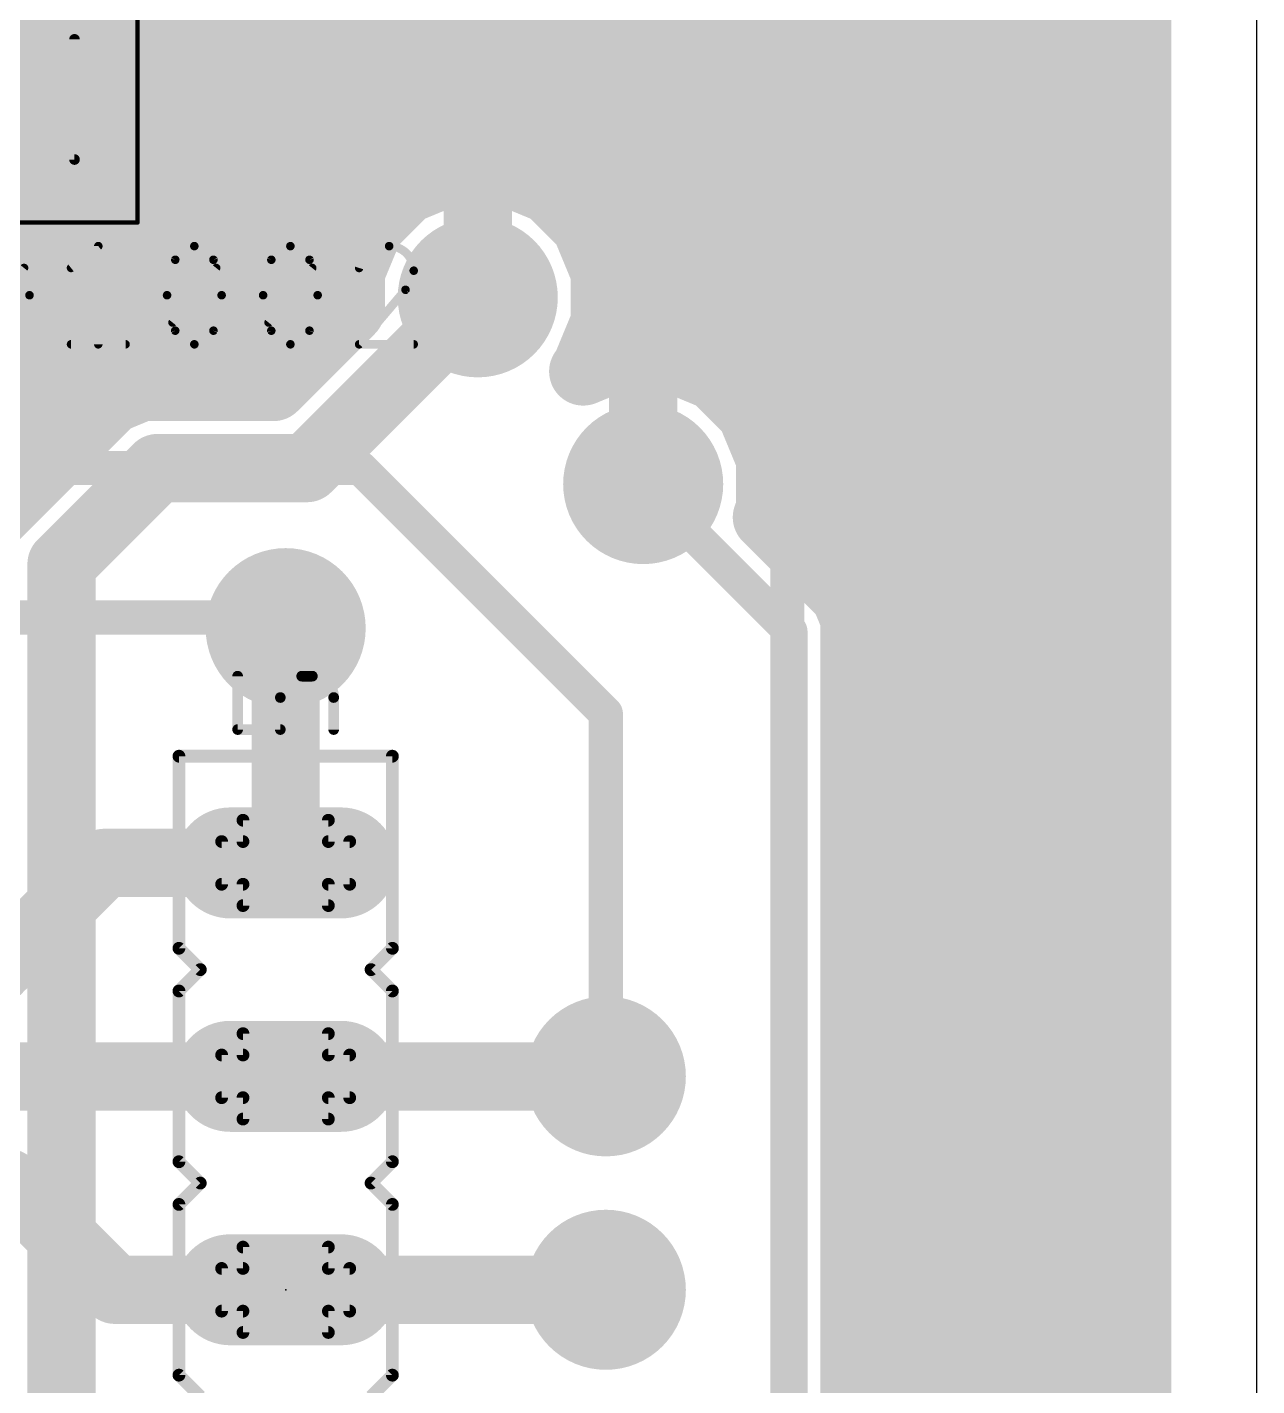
# Model space of a CAD drawing. Extents: x -0.1 to 1.18, y 0 to 3.76.
# Drawn here: x 0.574 to 1.15, y 2.54 to 3.177 of the extents above; entities that cross this region are included whole.
import ezdxf

# ---------------------------------------------------------------- set-up
doc = ezdxf.new("R2010")
doc.units = 0
for name, color, linetype in [('1', 12, 'CONTINUOUS'), ('16', 132, 'CONTINUOUS'), ('17', 110, 'CONTINUOUS'), ('18', 110, 'CONTINUOUS'), ('20', 31, 'CONTINUOUS'), ('21', 253, 'CONTINUOUS'), ('23', 53, 'CONTINUOUS'), ('27', 253, 'CONTINUOUS'), ('39', 12, 'CONTINUOUS'), ('51', 253, 'CONTINUOUS')]:
    doc.layers.add(name, color=color, linetype=linetype)

# ---------------------------------------------------------------- blocks, each defined once
blk = doc.blocks.new('RECT')
blk.add_solid([(-0.5, -0.5), (0.5, -0.5), (-0.5, 0.5), (0.5, 0.5)])
blk = doc.blocks.new('LONGP100')
at = {"const_width": 1}
blk.add_lwpolyline([(-0.5, 0), (0.5, 0)], dxfattribs=at)
at = {"const_width": 0.5}
for points in [[(-0.5, 0.25, 1), (-0.5, -0.25)], [(0.5, -0.25, 1), (0.5, 0.25)]]:
    blk.add_lwpolyline(points, format="xyb", dxfattribs=at)
blk = doc.blocks.new('ROUNDV')
at = {"const_width": 0.5}
blk.add_lwpolyline([(0, -0.25, 1), (0, 0.25, 1), (0, -0.25)], format="xyb", dxfattribs=at)

msp = doc.modelspace()

# ---------------------------------------------------------------- linework, layer by layer
at = {"layer": '1'}
for points, const_width in [([(1.06, 3.3925), (1.06, 1.8)], 0.016), ([(0.995, 1.84), (0.995, 3.31)], 0.016), ([(0.8625, 3.1625), (0.762795, 3.262205)], 0.032), ([(0.93, 3.235), (0.93, 1.885)], 0.016), ([(0.785, 3.125), (0.70685, 3.20315)], 0.032), ([(0.8625, 2.9625), (0.8625, 3.1625)], 0.032), ([(0.625, 3.095), (0.625, 3.13915)], 0.032), ([(0.625, 3.13915), (0.680341, 3.13915)], 0.032), ([(0.625, 3.136), (0.68349, 3.136)], 0.032), ([(0.680341, 3.13915), (0.716788, 3.102703)], 0.032), ([(0.58, 3.05), (0.497638, 3.132362)], 0.032), ([(0.785, 3.125), (0.785, 3.05)], 0.032), ([(0.625, 3.104), (0.71549, 3.104)], 0.032), ([(0.712517, 3.098432), (0.6995, 3.067007)], 0.032), ([(0.716788, 3.102703), (0.712517, 3.098432)], 0.032), ([(0.539321, 3.095), (0.625, 3.095)], 0.032), ([(0.573196, 3.026), (0.522978, 3.076217)], 0.032), ([(0.527196, 3.072), (0.701568, 3.072)], 0.032), ([(0.6995, 3.067007), (0.6995, 3.032993)], 0.032), ([(0.67, 3.05), (0.58, 3.05)], 0.032), ([(0.559196, 3.04), (0.6995, 3.04)], 0.032), ([(0.6995, 3.032993), (0.702397, 3.026)], 0.032), ([(0.702397, 3.026), (0.573196, 3.026)], 0.032), ([(0.55, 2.97), (0.73, 2.97)], 0.016), ([(0.73, 2.97), (0.845, 2.855)], 0.016), ([(0.695, 2.785), (0.695, 2.895)], 0.032), ([(0.54, 2.9), (0.69, 2.9)], 0.016), ([(0.69, 2.9), (0.695, 2.895)], 0.016), ([(0.845, 2.855), (0.845, 2.685)], 0.016), ([(0.5625, 2.7375), (0.61, 2.785)], 0.032), ([(0.61, 2.785), (0.695, 2.785)], 0.032), ([(0.485, 2.735), (0.56, 2.735)], 0.032), ([(0.695, 2.685), (0.485, 2.685)], 0.032), ([(0.845, 2.685), (0.695, 2.685)], 0.032), ([(0.485, 2.635), (0.565, 2.635)], 0.032), ([(0.565, 2.635), (0.615, 2.585)], 0.032), ([(0.695, 2.585), (0.615, 2.585)], 0.032), ([(0.695, 2.585), (0.845, 2.585)], 0.032)]:
    msp.add_lwpolyline(points, dxfattribs=dict(at, const_width=const_width))
for points, const_width in [([(0.8705, 3.1625, 1), (0.8545, 3.1625)], 0.016), ([(0.856843, 3.156843, 1), (0.868157, 3.168157)], 0.016), ([(0.633, 3.13915, 1), (0.617, 3.13915)], 0.016), ([(0.625, 3.14715, 1), (0.625, 3.13115)], 0.016), ([(0.625, 3.144, 1), (0.625, 3.128)], 0.016), ([(0.685997, 3.144806, 1), (0.674684, 3.133493)], 0.016), ([(0.680341, 3.13115, 1), (0.680341, 3.14715)], 0.016), ([(0.68349, 3.128, 1), (0.68349, 3.144)], 0.016), ([(0.793, 3.125, 1), (0.777, 3.125)], 0.016), ([(0.779343, 3.119343, 1), (0.790657, 3.130657)], 0.016), ([(0.625, 3.112, 1), (0.625, 3.096)], 0.016), ([(0.71549, 3.096, 1), (0.71549, 3.112)], 0.016), ([(0.719908, 3.09537, 1), (0.705126, 3.101493)], 0.016), ([(0.722444, 3.097046, 1), (0.711131, 3.10836)], 0.016), ([(0.711131, 3.097046, 1), (0.722444, 3.10836)], 0.016), ([(0.625, 3.087, 1), (0.625, 3.103)], 0.016), ([(0.70686, 3.104089, 1), (0.718173, 3.092775)], 0.016), ([(0.617, 3.095, 1), (0.633, 3.095)], 0.016), ([(0.701568, 3.064, 1), (0.701568, 3.08)], 0.016), ([(0.7075, 3.067007, 1), (0.6915, 3.067007)], 0.016), ([(0.692109, 3.070068, 1), (0.706891, 3.063946)], 0.016), ([(0.58, 3.058, 1), (0.58, 3.042)], 0.016), ([(0.574343, 3.044343, 1), (0.585657, 3.055657)], 0.016), ([(0.67, 3.042, 1), (0.67, 3.058)], 0.016), ([(0.6995, 3.032, 1), (0.6995, 3.048)], 0.016), ([(0.777, 3.05, 1), (0.793, 3.05)], 0.016), ([(0.706891, 3.036054, 1), (0.692109, 3.029931)], 0.016), ([(0.573196, 3.034, 1), (0.573196, 3.018)], 0.016), ([(0.567539, 3.020343, 1), (0.578853, 3.031657)], 0.016), ([(0.6915, 3.032993, 1), (0.7075, 3.032993)], 0.016), ([(0.695006, 3.022938, 1), (0.709788, 3.029061)], 0.016), ([(0.702397, 3.018, 1), (0.702397, 3.034)], 0.016), ([(0.732828, 2.972828, 1), (0.727172, 2.967172)], 0.008), ([(0.73, 2.966, 1), (0.73, 2.974)], 0.008), ([(0.8545, 2.9625, 1), (0.8705, 2.9625)], 0.016), ([(0.703, 2.895, 1), (0.687, 2.895)], 0.016), ([(0.692828, 2.902828, 1), (0.687172, 2.897172)], 0.008), ([(0.69, 2.896, 1), (0.69, 2.904)], 0.008), ([(0.692172, 2.892172, 1), (0.697828, 2.897828)], 0.008), ([(0.849, 2.855, 1), (0.841, 2.855)], 0.008), ([(0.842172, 2.852172, 1), (0.847828, 2.857828)], 0.008), ([(0.61, 2.793, 1), (0.61, 2.777)], 0.016), ([(0.615657, 2.779343, 1), (0.604343, 2.790657)], 0.016), ([(0.695, 2.777, 1), (0.695, 2.793)], 0.016), ([(0.687, 2.785, 1), (0.703, 2.785)], 0.016), ([(0.556843, 2.743157, 1), (0.568157, 2.731843)], 0.016), ([(0.56, 2.727, 1), (0.56, 2.743)], 0.016), ([(0.695, 2.693, 1), (0.695, 2.677)], 0.016), ([(0.695, 2.677, 1), (0.695, 2.693)], 0.016), ([(0.845, 2.677, 1), (0.845, 2.693)], 0.016), ([(0.841, 2.685, 1), (0.849, 2.685)], 0.008), ([(0.570657, 2.640657, 1), (0.559343, 2.629343)], 0.016), ([(0.565, 2.627, 1), (0.565, 2.643)], 0.016), ([(0.615, 2.593, 1), (0.615, 2.577)], 0.016), ([(0.609343, 2.579343, 1), (0.620657, 2.590657)], 0.016), ([(0.695, 2.593, 1), (0.695, 2.577)], 0.016), ([(0.695, 2.577, 1), (0.695, 2.593)], 0.016), ([(0.845, 2.577, 1), (0.845, 2.593)], 0.016)]:
    msp.add_lwpolyline(points, format="xyb", dxfattribs=dict(at, const_width=const_width))
at = {"layer": '16'}
for points, const_width in [([(1.094, 3.444), (1.094, 0.227064)], 0.032), ([(0.056, 3.168), (1.094, 3.168)], 0.032), ([(0.056, 3.136), (1.094, 3.136)], 0.032), ([(0.056, 3.104), (0.759887, 3.104)], 0.032), ([(0.773165, 3.1095), (0.751296, 3.100442)], 0.032), ([(0.796835, 3.1095), (0.773165, 3.1095)], 0.032), ([(0.818704, 3.100442), (0.796835, 3.1095)], 0.032), ([(0.810113, 3.104), (1.094, 3.104)], 0.032), ([(0.751296, 3.100442), (0.734558, 3.083704)], 0.032), ([(0.835442, 3.083704), (0.818704, 3.100442)], 0.032), ([(0.734558, 3.083704), (0.7255, 3.061835)], 0.032), ([(0.8445, 3.061835), (0.835442, 3.083704)], 0.032), ([(0.056, 3.072), (0.72971, 3.072)], 0.032), ([(0.84029, 3.072), (1.094, 3.072)], 0.032), ([(0.7255, 3.061835), (0.7255, 3.04424)], 0.032), ([(0.8445, 3.038165), (0.8445, 3.061835)], 0.032), ([(0.785, 3.05), (0.705, 2.97)], 0.032), ([(0.056, 3.04), (0.72126, 3.04)], 0.032), ([(0.7255, 3.04424), (0.68926, 3.008)], 0.032), ([(0.8445, 3.04), (1.094, 3.04)], 0.032), ([(0.835442, 3.016296), (0.8445, 3.038165)], 0.032), ([(0.850665, 3.022), (0.834414, 3.015269)], 0.032), ([(0.874335, 3.022), (0.850665, 3.022)], 0.032), ([(0.896204, 3.012942), (0.874335, 3.022)], 0.032), ([(0.834414, 3.015269), (0.835442, 3.016296)], 0.032), ([(0.287527, 3.008), (0.68926, 3.008)], 0.032), ([(0.627441, 3.008), (0.613475, 3.002215)], 0.032), ([(0.68926, 3.008), (0.627441, 3.008)], 0.032), ([(0.912942, 2.996204), (0.896204, 3.012942)], 0.032), ([(0.901146, 3.008), (1.094, 3.008)], 0.032), ([(0.613475, 3.002215), (0.568475, 2.957215)], 0.032), ([(0.922, 2.974335), (0.912942, 2.996204)], 0.032), ([(0.400285, 2.976), (0.58726, 2.976)], 0.032), ([(0.92131, 2.976), (1.094, 2.976)], 0.032), ([(0.635, 2.97), (0.59, 2.925)], 0.032), ([(0.705, 2.97), (0.635, 2.97)], 0.032), ([(0.922, 2.950665), (0.922, 2.974335)], 0.032), ([(0.568475, 2.957215), (0.557785, 2.946525)], 0.032), ([(0.8625, 2.9625), (0.9315, 2.8935)], 0.016), ([(0.920466, 2.946961), (0.922, 2.950665)], 0.032), ([(0.948494, 2.918933), (0.920466, 2.946961)], 0.032), ([(0.923426, 2.944), (1.094, 2.944)], 0.032), ([(0.59, 2.925), (0.59, 2.29)], 0.032), ([(0.956933, 2.910494), (0.948494, 2.918933)], 0.032), ([(0.955426, 2.912), (1.094, 2.912)], 0.032), ([(0.9615, 2.899467), (0.956933, 2.910494)], 0.032), ([(0.695, 2.895), (0.695, 2.785)], 0.032), ([(0.9615, 2.315532), (0.9615, 2.899467)], 0.032), ([(0.9315, 2.8935), (0.9315, 2.3215)], 0.016), ([(0.9615, 2.88), (1.094, 2.88)], 0.032), ([(0.9615, 2.848), (1.094, 2.848)], 0.032), ([(0.9615, 2.816), (1.094, 2.816)], 0.032), ([(0.9615, 2.784), (1.094, 2.784)], 0.032), ([(0.9615, 2.752), (1.094, 2.752)], 0.032), ([(0.9615, 2.72), (1.094, 2.72)], 0.032), ([(0.695, 2.685), (0.845, 2.685)], 0.032), ([(0.9615, 2.688), (1.094, 2.688)], 0.032), ([(0.9615, 2.656), (1.094, 2.656)], 0.032), ([(0.9615, 2.624), (1.094, 2.624)], 0.032), ([(0.9615, 2.592), (1.094, 2.592)], 0.032), ([(0.845, 2.585), (0.695, 2.585)], 0.032), ([(0.9615, 2.56), (1.094, 2.56)], 0.032), ([(0.9615, 2.528), (1.094, 2.528)], 0.032)]:
    msp.add_lwpolyline(points, dxfattribs=dict(at, const_width=const_width))
for points, const_width in [([(1.094, 3.16, 1), (1.094, 3.176)], 0.016), ([(1.094, 3.128, 1), (1.094, 3.144)], 0.016), ([(0.759887, 3.096, 1), (0.759887, 3.112)], 0.016), ([(0.773165, 3.1175, 1), (0.773165, 3.1015)], 0.016), ([(0.776226, 3.102109, 1), (0.770103, 3.116891)], 0.016), ([(0.799897, 3.116891, 1), (0.793774, 3.102109)], 0.016), ([(0.796835, 3.1015, 1), (0.796835, 3.1175)], 0.016), ([(0.810113, 3.112, 1), (0.810113, 3.096)], 0.016), ([(1.094, 3.096, 1), (1.094, 3.112)], 0.016), ([(0.748234, 3.107833, 1), (0.754357, 3.093051)], 0.016), ([(0.756953, 3.094785, 1), (0.745639, 3.106098)], 0.016), ([(0.824361, 3.106098, 1), (0.813047, 3.094785)], 0.016), ([(0.815643, 3.093051, 1), (0.821765, 3.107833)], 0.016), ([(0.728901, 3.089361, 1), (0.740215, 3.078047)], 0.016), ([(0.741949, 3.080643, 1), (0.727167, 3.086765)], 0.016), ([(0.842833, 3.086765, 1), (0.828051, 3.080643)], 0.016), ([(0.829785, 3.078047, 1), (0.841098, 3.089361)], 0.016), ([(0.72971, 3.064, 1), (0.72971, 3.08)], 0.016), ([(0.84029, 3.08, 1), (0.84029, 3.064)], 0.016), ([(1.094, 3.064, 1), (1.094, 3.08)], 0.016), ([(0.7335, 3.061835, 1), (0.7175, 3.061835)], 0.016), ([(0.8525, 3.061835, 1), (0.8365, 3.061835)], 0.016), ([(0.718109, 3.064897, 1), (0.732891, 3.058774)], 0.016), ([(0.837109, 3.058774, 1), (0.851891, 3.064897)], 0.016), ([(0.790657, 3.044343, 1), (0.779343, 3.055657)], 0.016), ([(0.731157, 3.038583, 1), (0.719843, 3.049897)], 0.016), ([(0.72126, 3.032, 1), (0.72126, 3.048)], 0.016), ([(0.8445, 3.048, 1), (0.8445, 3.032)], 0.016), ([(1.094, 3.032, 1), (1.094, 3.048)], 0.016), ([(0.7175, 3.04424, 1), (0.7335, 3.04424)], 0.016), ([(0.851891, 3.035103, 1), (0.837109, 3.041226)], 0.016), ([(0.8365, 3.038165, 1), (0.8525, 3.038165)], 0.016), ([(0.850665, 3.03, 1), (0.850665, 3.014)], 0.016), ([(0.853726, 3.014609, 1), (0.847603, 3.029391)], 0.016), ([(0.877397, 3.029391, 1), (0.871274, 3.014609)], 0.016), ([(0.874335, 3.014, 1), (0.874335, 3.03)], 0.016), ([(0.831353, 3.02266, 1), (0.837476, 3.007878)], 0.016), ([(0.841098, 3.010639, 1), (0.829785, 3.021953)], 0.016), ([(0.627441, 3.016, 1), (0.627441, 3)], 0.016), ([(0.630503, 3.000609, 1), (0.62438, 3.015391)], 0.016), ([(0.68926, 3, 1), (0.68926, 3.016)], 0.016), ([(0.68926, 3, 1), (0.68926, 3.016)], 0.016), ([(0.828758, 3.020926, 1), (0.840071, 3.009612)], 0.016), ([(0.828051, 3.019357, 1), (0.842833, 3.013234)], 0.016), ([(0.901861, 3.018598, 1), (0.890547, 3.007285)], 0.016), ([(0.893143, 3.005551, 1), (0.899265, 3.020333)], 0.016), ([(0.901146, 3.016, 1), (0.901146, 3)], 0.016), ([(1.094, 3, 1), (1.094, 3.016)], 0.016), ([(0.610413, 3.009606, 1), (0.616536, 2.994824)], 0.016), ([(0.619132, 2.996558, 1), (0.607818, 3.007872)], 0.016), ([(0.683603, 3.013657, 1), (0.694917, 3.002343)], 0.016), ([(0.920333, 2.999265, 1), (0.905551, 2.993143)], 0.016), ([(0.907285, 2.990547, 1), (0.918598, 3.001861)], 0.016), ([(0.58726, 2.968, 1), (0.58726, 2.984)], 0.016), ([(0.92131, 2.984, 1), (0.92131, 2.968)], 0.016), ([(1.094, 2.968, 1), (1.094, 2.984)], 0.016), ([(0.635, 2.978, 1), (0.635, 2.962)], 0.016), ([(0.640657, 2.964343, 1), (0.629343, 2.975657)], 0.016), ([(0.705, 2.962, 1), (0.705, 2.978)], 0.016), ([(0.93, 2.974335, 1), (0.914, 2.974335)], 0.016), ([(0.699343, 2.975657, 1), (0.710657, 2.964343)], 0.016), ([(0.914609, 2.971274, 1), (0.929391, 2.977397)], 0.016), ([(0.574132, 2.951558, 1), (0.562818, 2.962872)], 0.016), ([(0.562818, 2.962872, 1), (0.574132, 2.951558)], 0.016), ([(0.865328, 2.965328, 1), (0.859672, 2.959672)], 0.008), ([(0.929391, 2.947603, 1), (0.914609, 2.953726)], 0.016), ([(0.926122, 2.952617, 1), (0.914809, 2.941304)], 0.016), ([(0.913075, 2.950022, 1), (0.927857, 2.943899)], 0.016), ([(0.914, 2.950665, 1), (0.93, 2.950665)], 0.016), ([(0.923426, 2.952, 1), (0.923426, 2.936)], 0.016), ([(1.094, 2.936, 1), (1.094, 2.952)], 0.016), ([(0.598, 2.925, 1), (0.582, 2.925)], 0.016), ([(0.584343, 2.930657, 1), (0.595657, 2.919343)], 0.016), ([(0.95415, 2.92459, 1), (0.942837, 2.913276)], 0.016), ([(0.942837, 2.913276, 1), (0.95415, 2.92459)], 0.016), ([(0.955426, 2.92, 1), (0.955426, 2.904)], 0.016), ([(0.964324, 2.913555, 1), (0.949542, 2.907432)], 0.016), ([(0.951276, 2.904837, 1), (0.96259, 2.91615)], 0.016), ([(1.094, 2.904, 1), (1.094, 2.92)], 0.016), ([(0.703, 2.895, 1), (0.687, 2.895)], 0.016), ([(0.9695, 2.899467, 1), (0.9535, 2.899467)], 0.016), ([(0.954109, 2.896406, 1), (0.968891, 2.902529)], 0.016), ([(0.9355, 2.8935, 1), (0.9275, 2.8935)], 0.008), ([(0.928672, 2.890672, 1), (0.934328, 2.896328)], 0.008), ([(0.9615, 2.888, 1), (0.9615, 2.872)], 0.016), ([(1.094, 2.872, 1), (1.094, 2.888)], 0.016), ([(0.9615, 2.856, 1), (0.9615, 2.84)], 0.016), ([(1.094, 2.84, 1), (1.094, 2.856)], 0.016), ([(0.9615, 2.824, 1), (0.9615, 2.808)], 0.016), ([(1.094, 2.808, 1), (1.094, 2.824)], 0.016), ([(0.9615, 2.792, 1), (0.9615, 2.776)], 0.016), ([(1.094, 2.776, 1), (1.094, 2.792)], 0.016), ([(0.687, 2.785, 1), (0.703, 2.785)], 0.016), ([(0.9615, 2.76, 1), (0.9615, 2.744)], 0.016), ([(1.094, 2.744, 1), (1.094, 2.76)], 0.016), ([(0.9615, 2.728, 1), (0.9615, 2.712)], 0.016), ([(1.094, 2.712, 1), (1.094, 2.728)], 0.016), ([(0.695, 2.693, 1), (0.695, 2.677)], 0.016), ([(0.845, 2.677, 1), (0.845, 2.693)], 0.016), ([(0.9615, 2.696, 1), (0.9615, 2.68)], 0.016), ([(1.094, 2.68, 1), (1.094, 2.696)], 0.016), ([(0.9615, 2.664, 1), (0.9615, 2.648)], 0.016), ([(1.094, 2.648, 1), (1.094, 2.664)], 0.016), ([(0.9615, 2.632, 1), (0.9615, 2.616)], 0.016), ([(1.094, 2.616, 1), (1.094, 2.632)], 0.016), ([(0.9615, 2.6, 1), (0.9615, 2.584)], 0.016), ([(1.094, 2.584, 1), (1.094, 2.6)], 0.016), ([(0.695, 2.593, 1), (0.695, 2.577)], 0.016), ([(0.845, 2.577, 1), (0.845, 2.593)], 0.016), ([(0.9615, 2.568, 1), (0.9615, 2.552)], 0.016), ([(1.094, 2.552, 1), (1.094, 2.568)], 0.016), ([(0.9615, 2.536, 1), (0.9615, 2.52)], 0.016), ([(1.094, 2.52, 1), (1.094, 2.536)], 0.016)]:
    msp.add_lwpolyline(points, format="xyb", dxfattribs=dict(at, const_width=const_width))
at = {"layer": '20'}
msp.add_line((1.15, 0), (1.15, 3.5), dxfattribs=at)
at = {"layer": '21'}
for points, const_width in [([(0.596063, 3.170866), (0.596063, 3.114567)], 0.005), ([(0.596063, 3.114567), (0.529921, 3.114567)], 0.005), ([(0.6725, 2.8475), (0.6725, 2.8725)], 0.005), ([(0.7075, 2.8725), (0.7025, 2.8725)], 0.005), ([(0.6925, 2.8625), (0.6925, 2.8475)], 0.005), ([(0.7175, 2.8475), (0.7175, 2.8625)], 0.005), ([(0.6925, 2.8475), (0.6725, 2.8475)], 0.005), ([(0.745, 2.835), (0.645, 2.835)], 0.006), ([(0.645, 2.835), (0.645, 2.745)], 0.006), ([(0.745, 2.745), (0.745, 2.835)], 0.006), ([(0.645, 2.745), (0.655, 2.735)], 0.006), ([(0.735, 2.735), (0.745, 2.745)], 0.006), ([(0.655, 2.735), (0.645, 2.725)], 0.006), ([(0.745, 2.725), (0.735, 2.735)], 0.006), ([(0.645, 2.725), (0.645, 2.645)], 0.006), ([(0.745, 2.645), (0.745, 2.725)], 0.006), ([(0.645, 2.645), (0.655, 2.635)], 0.006), ([(0.735, 2.635), (0.745, 2.645)], 0.006), ([(0.655, 2.635), (0.645, 2.625)], 0.006), ([(0.745, 2.625), (0.735, 2.635)], 0.006), ([(0.645, 2.625), (0.645, 2.545)], 0.006), ([(0.745, 2.545), (0.745, 2.625)], 0.006), ([(0.645, 2.545), (0.655, 2.535)], 0.006), ([(0.735, 2.535), (0.745, 2.545)], 0.006)]:
    msp.add_lwpolyline(points, dxfattribs=dict(at, const_width=const_width))
for points, const_width in [([(0.597313, 3.170866, 1), (0.594813, 3.170866)], 0.0025), ([(0.594813, 3.114567, 1), (0.597313, 3.114567)], 0.0025), ([(0.596063, 3.113317, 1), (0.596063, 3.115817)], 0.0025), ([(0.67375, 2.8725, 1), (0.67125, 2.8725)], 0.0025), ([(0.7025, 2.8725, 0.414214), (0.6925, 2.8625)], 0.005), ([(0.7025, 2.87375, 1), (0.7025, 2.87125)], 0.0025), ([(0.7025, 2.87125, 1), (0.7025, 2.87375)], 0.0025), ([(0.7175, 2.8625, 0.414214), (0.7075, 2.8725)], 0.005), ([(0.7075, 2.87375, 1), (0.7075, 2.87125)], 0.0025), ([(0.7075, 2.87125, 1), (0.7075, 2.87375)], 0.0025), ([(0.69375, 2.8625, 1), (0.69125, 2.8625)], 0.0025), ([(0.71875, 2.8625, 1), (0.71625, 2.8625)], 0.0025), ([(0.69125, 2.8625, 1), (0.69375, 2.8625)], 0.0025), ([(0.71625, 2.8625, 1), (0.71875, 2.8625)], 0.0025), ([(0.6725, 2.84875, 1), (0.6725, 2.84625)], 0.0025), ([(0.67125, 2.8475, 1), (0.67375, 2.8475)], 0.0025), ([(0.69125, 2.8475, 1), (0.69375, 2.8475)], 0.0025), ([(0.6925, 2.84625, 1), (0.6925, 2.84875)], 0.0025), ([(0.71625, 2.8475, 1), (0.71875, 2.8475)], 0.0025), ([(0.645, 2.8365, 1), (0.645, 2.8335)], 0.003), ([(0.6465, 2.835, 1), (0.6435, 2.835)], 0.003), ([(0.7465, 2.835, 1), (0.7435, 2.835)], 0.003), ([(0.745, 2.8335, 1), (0.745, 2.8365)], 0.003), ([(0.646061, 2.746061, 1), (0.643939, 2.743939)], 0.003), ([(0.6435, 2.745, 1), (0.6465, 2.745)], 0.003), ([(0.7435, 2.745, 1), (0.7465, 2.745)], 0.003), ([(0.746061, 2.743939, 1), (0.743939, 2.746061)], 0.003), ([(0.656061, 2.733939, 1), (0.653939, 2.736061)], 0.003), ([(0.653939, 2.733939, 1), (0.656061, 2.736061)], 0.003), ([(0.736061, 2.736061, 1), (0.733939, 2.733939)], 0.003), ([(0.733939, 2.736061, 1), (0.736061, 2.733939)], 0.003), ([(0.6465, 2.725, 1), (0.6435, 2.725)], 0.003), ([(0.643939, 2.726061, 1), (0.646061, 2.723939)], 0.003), ([(0.7465, 2.725, 1), (0.7435, 2.725)], 0.003), ([(0.743939, 2.723939, 1), (0.746061, 2.726061)], 0.003), ([(0.646061, 2.646061, 1), (0.643939, 2.643939)], 0.003), ([(0.6435, 2.645, 1), (0.6465, 2.645)], 0.003), ([(0.7435, 2.645, 1), (0.7465, 2.645)], 0.003), ([(0.746061, 2.643939, 1), (0.743939, 2.646061)], 0.003), ([(0.656061, 2.633939, 1), (0.653939, 2.636061)], 0.003), ([(0.653939, 2.633939, 1), (0.656061, 2.636061)], 0.003), ([(0.736061, 2.636061, 1), (0.733939, 2.633939)], 0.003), ([(0.733939, 2.636061, 1), (0.736061, 2.633939)], 0.003), ([(0.6465, 2.625, 1), (0.6435, 2.625)], 0.003), ([(0.643939, 2.626061, 1), (0.646061, 2.623939)], 0.003), ([(0.7465, 2.625, 1), (0.7435, 2.625)], 0.003), ([(0.743939, 2.623939, 1), (0.746061, 2.626061)], 0.003), ([(0.646061, 2.546061, 1), (0.643939, 2.543939)], 0.003), ([(0.6435, 2.545, 1), (0.6465, 2.545)], 0.003), ([(0.7435, 2.545, 1), (0.7465, 2.545)], 0.003), ([(0.746061, 2.543939, 1), (0.743939, 2.546061)], 0.003)]:
    msp.add_lwpolyline(points, format="xyb", dxfattribs=dict(at, const_width=const_width))
at = {"layer": '23'}
msp.add_point((0.695, 2.585), dxfattribs=at)
at = {"layer": '27', "const_width": 0.004}
for points in [[(0.594436, 3.063762), (0.607213, 3.073984)], [(0.607213, 3.073984), (0.607213, 3.027984)], [(0.551991, 3.038206), (0.572436, 3.063762)], [(0.641991, 3.038206), (0.662436, 3.063762)], [(0.686991, 3.038206), (0.707435, 3.063762)], [(0.751157, 3.05354), (0.729435, 3.027984)], [(0.594436, 3.027984), (0.619991, 3.027984)], [(0.729435, 3.027984), (0.754991, 3.027984)]]:
    msp.add_lwpolyline(points, dxfattribs=at)
at = {"layer": '27'}
for points, const_width in [([(0.608213, 3.073984, 1), (0.606213, 3.073984)], 0.002), ([(0.607838, 3.073203, 1), (0.606589, 3.074765)], 0.002), ([(0.652213, 3.073984, 0.320464), (0.643269, 3.067595)], 0.004), ([(0.661158, 3.067595, 0.320465), (0.652213, 3.073984)], 0.004), ([(0.652213, 3.074984, 1), (0.652213, 3.072984)], 0.002), ([(0.652213, 3.072984, 1), (0.652213, 3.074984)], 0.002), ([(0.697213, 3.073984, 0.320464), (0.688269, 3.067595)], 0.004), ([(0.706158, 3.067595, 0.320465), (0.697213, 3.073984)], 0.004), ([(0.697213, 3.074984, 1), (0.697213, 3.072984)], 0.002), ([(0.697213, 3.072984, 1), (0.697213, 3.074984)], 0.002), ([(0.743491, 3.073984, 0.325184), (0.729435, 3.063762)], 0.004), ([(0.754991, 3.062484, 0.414214), (0.743491, 3.073984)], 0.004), ([(0.743491, 3.074984, 1), (0.743491, 3.072984)], 0.002), ([(0.743491, 3.072984, 1), (0.743491, 3.074984)], 0.002), ([(0.574991, 3.050984, 0.113888), (0.571158, 3.067595)], 0.004), ([(0.643269, 3.067595, 0.113888), (0.639436, 3.050984)], 0.004), ([(0.642323, 3.06792, 1), (0.644215, 3.067271)], 0.002), ([(0.644168, 3.067157, 1), (0.64237, 3.068034)], 0.002), ([(0.662057, 3.068034, 1), (0.660259, 3.067157)], 0.002), ([(0.664991, 3.050984, 0.113888), (0.661158, 3.067595)], 0.004), ([(0.660212, 3.067271, 1), (0.662104, 3.06792)], 0.002), ([(0.688269, 3.067595, 0.113888), (0.684435, 3.050984)], 0.004), ([(0.687323, 3.06792, 1), (0.689215, 3.067271)], 0.002), ([(0.689168, 3.067157, 1), (0.68737, 3.068034)], 0.002), ([(0.709991, 3.050984, 0.113888), (0.706158, 3.067595)], 0.004), ([(0.707056, 3.068034, 1), (0.705259, 3.067157)], 0.002), ([(0.705212, 3.067271, 1), (0.707104, 3.06792)], 0.002), ([(0.573217, 3.063137, 1), (0.571655, 3.064387)], 0.002), ([(0.593811, 3.064543, 1), (0.59506, 3.062981)], 0.002), ([(0.663216, 3.063137, 1), (0.661655, 3.064387)], 0.002), ([(0.708216, 3.063137, 1), (0.706655, 3.064387)], 0.002), ([(0.728484, 3.06407, 1), (0.730387, 3.063454)], 0.002), ([(0.751157, 3.05354, 0.20525), (0.754991, 3.062484)], 0.004), ([(0.755991, 3.062484, 1), (0.753991, 3.062484)], 0.002), ([(0.753991, 3.062484, 1), (0.755991, 3.062484)], 0.002), ([(0.571158, 3.034373, 0.113886), (0.574991, 3.050984)], 0.004), ([(0.575991, 3.050984, 1), (0.573991, 3.050984)], 0.002), ([(0.573991, 3.050984, 1), (0.575991, 3.050984)], 0.002), ([(0.639436, 3.050984, 0.113886), (0.643269, 3.034373)], 0.004), ([(0.640436, 3.050984, 1), (0.638436, 3.050984)], 0.002), ([(0.638436, 3.050984, 1), (0.640436, 3.050984)], 0.002), ([(0.661158, 3.034373, 0.113886), (0.664991, 3.050984)], 0.004), ([(0.665991, 3.050984, 1), (0.663991, 3.050984)], 0.002), ([(0.663991, 3.050984, 1), (0.665991, 3.050984)], 0.002), ([(0.684435, 3.050984, 0.113886), (0.688269, 3.034373)], 0.004), ([(0.685435, 3.050984, 1), (0.683435, 3.050984)], 0.002), ([(0.683435, 3.050984, 1), (0.685435, 3.050984)], 0.002), ([(0.706158, 3.034373, 0.113886), (0.709991, 3.050984)], 0.004), ([(0.710991, 3.050984, 1), (0.708991, 3.050984)], 0.002), ([(0.708991, 3.050984, 1), (0.710991, 3.050984)], 0.002), ([(0.750468, 3.054264, 1), (0.751847, 3.052816)], 0.002), ([(0.751919, 3.052892, 1), (0.750396, 3.054187)], 0.002), ([(0.64121, 3.038831, 1), (0.642772, 3.037582)], 0.002), ([(0.68621, 3.038831, 1), (0.687772, 3.037582)], 0.002), ([(0.643269, 3.034373, 0.320461), (0.652213, 3.027984)], 0.004), ([(0.644215, 3.034697, 1), (0.642323, 3.034049)], 0.002), ([(0.64237, 3.033935, 1), (0.644168, 3.034811)], 0.002), ([(0.652213, 3.027984, 0.320462), (0.661158, 3.034373)], 0.004), ([(0.660259, 3.034811, 1), (0.662057, 3.033935)], 0.002), ([(0.662104, 3.034049, 1), (0.660212, 3.034697)], 0.002), ([(0.688269, 3.034373, 0.320461), (0.697213, 3.027984)], 0.004), ([(0.689215, 3.034697, 1), (0.687323, 3.034049)], 0.002), ([(0.68737, 3.033935, 1), (0.689168, 3.034811)], 0.002), ([(0.697213, 3.027984, 0.320462), (0.706157, 3.034373)], 0.004), ([(0.705259, 3.034811, 1), (0.707056, 3.033935)], 0.002), ([(0.707103, 3.034049, 1), (0.705212, 3.034697)], 0.002), ([(0.594436, 3.028984, 1), (0.594436, 3.026984)], 0.002), ([(0.606213, 3.027984, 1), (0.608213, 3.027984)], 0.002), ([(0.619991, 3.026984, 1), (0.619991, 3.028984)], 0.002), ([(0.652213, 3.028984, 1), (0.652213, 3.026984)], 0.002), ([(0.652213, 3.026984, 1), (0.652213, 3.028984)], 0.002), ([(0.697213, 3.028984, 1), (0.697213, 3.026984)], 0.002), ([(0.697213, 3.026984, 1), (0.697213, 3.028984)], 0.002), ([(0.729435, 3.028984, 1), (0.729435, 3.026984)], 0.002), ([(0.728673, 3.028632, 1), (0.730197, 3.027337)], 0.002), ([(0.754991, 3.026984, 1), (0.754991, 3.028984)], 0.002)]:
    msp.add_lwpolyline(points, format="xyb", dxfattribs=dict(at, const_width=const_width))
at = {"layer": '39', "const_width": 0.001969}
for points in [[(0.625591, 3.695276), (0.625591, 3.085039)], [(0.625591, 3.085039), (0.074409, 3.085039)]]:
    msp.add_lwpolyline(points, dxfattribs=at)
at = {"layer": '39', "const_width": 0.000984}
for points in [[(0.625098, 3.085039, 1), (0.626083, 3.085039)], [(0.625591, 3.084547, 1), (0.625591, 3.085531)]]:
    msp.add_lwpolyline(points, format="xyb", dxfattribs=at)
at = {"layer": '51'}
for points, const_width in [([(0.596063, 3.514173), (0.596063, 3.114567)], 0.005), ([(0.596063, 3.114567), (0.103937, 3.114567)], 0.005), ([(0.715, 2.805), (0.675, 2.805)], 0.006), ([(0.675, 2.805), (0.675, 2.795)], 0.006), ([(0.715, 2.795), (0.715, 2.805)], 0.006), ([(0.675, 2.795), (0.665, 2.795)], 0.006), ([(0.665, 2.795), (0.665, 2.775)], 0.006), ([(0.725, 2.795), (0.715, 2.795)], 0.006), ([(0.725, 2.775), (0.725, 2.795)], 0.006), ([(0.665, 2.775), (0.675, 2.775)], 0.006), ([(0.675, 2.775), (0.675, 2.765)], 0.006), ([(0.715, 2.765), (0.715, 2.775)], 0.006), ([(0.715, 2.775), (0.725, 2.775)], 0.006), ([(0.675, 2.765), (0.715, 2.765)], 0.006), ([(0.715, 2.705), (0.675, 2.705)], 0.006), ([(0.675, 2.705), (0.675, 2.695)], 0.006), ([(0.715, 2.695), (0.715, 2.705)], 0.006), ([(0.675, 2.695), (0.665, 2.695)], 0.006), ([(0.665, 2.695), (0.665, 2.675)], 0.006), ([(0.725, 2.695), (0.715, 2.695)], 0.006), ([(0.725, 2.675), (0.725, 2.695)], 0.006), ([(0.665, 2.675), (0.675, 2.675)], 0.006), ([(0.675, 2.675), (0.675, 2.665)], 0.006), ([(0.715, 2.665), (0.715, 2.675)], 0.006), ([(0.715, 2.675), (0.725, 2.675)], 0.006), ([(0.675, 2.665), (0.715, 2.665)], 0.006), ([(0.715, 2.605), (0.675, 2.605)], 0.006), ([(0.675, 2.605), (0.675, 2.595)], 0.006), ([(0.715, 2.595), (0.715, 2.605)], 0.006), ([(0.675, 2.595), (0.665, 2.595)], 0.006), ([(0.665, 2.595), (0.665, 2.575)], 0.006), ([(0.725, 2.595), (0.715, 2.595)], 0.006), ([(0.725, 2.575), (0.725, 2.595)], 0.006), ([(0.665, 2.575), (0.675, 2.575)], 0.006), ([(0.675, 2.575), (0.675, 2.565)], 0.006), ([(0.715, 2.565), (0.715, 2.575)], 0.006), ([(0.715, 2.575), (0.725, 2.575)], 0.006), ([(0.675, 2.565), (0.715, 2.565)], 0.006)]:
    msp.add_lwpolyline(points, dxfattribs=dict(at, const_width=const_width))
for points, const_width in [([(0.594813, 3.114567, 1), (0.597313, 3.114567)], 0.0025), ([(0.596063, 3.113317, 1), (0.596063, 3.115817)], 0.0025), ([(0.675, 2.8065, 1), (0.675, 2.8035)], 0.003), ([(0.6765, 2.805, 1), (0.6735, 2.805)], 0.003), ([(0.7165, 2.805, 1), (0.7135, 2.805)], 0.003), ([(0.715, 2.8035, 1), (0.715, 2.8065)], 0.003), ([(0.665, 2.7965, 1), (0.665, 2.7935)], 0.003), ([(0.6665, 2.795, 1), (0.6635, 2.795)], 0.003), ([(0.6735, 2.795, 1), (0.6765, 2.795)], 0.003), ([(0.675, 2.7935, 1), (0.675, 2.7965)], 0.003), ([(0.715, 2.7965, 1), (0.715, 2.7935)], 0.003), ([(0.7135, 2.795, 1), (0.7165, 2.795)], 0.003), ([(0.7265, 2.795, 1), (0.7235, 2.795)], 0.003), ([(0.725, 2.7935, 1), (0.725, 2.7965)], 0.003), ([(0.665, 2.7765, 1), (0.665, 2.7735)], 0.003), ([(0.6635, 2.775, 1), (0.6665, 2.775)], 0.003), ([(0.6765, 2.775, 1), (0.6735, 2.775)], 0.003), ([(0.675, 2.7735, 1), (0.675, 2.7765)], 0.003), ([(0.7165, 2.775, 1), (0.7135, 2.775)], 0.003), ([(0.715, 2.7765, 1), (0.715, 2.7735)], 0.003), ([(0.7235, 2.775, 1), (0.7265, 2.775)], 0.003), ([(0.725, 2.7735, 1), (0.725, 2.7765)], 0.003), ([(0.675, 2.7665, 1), (0.675, 2.7635)], 0.003), ([(0.6735, 2.765, 1), (0.6765, 2.765)], 0.003), ([(0.7135, 2.765, 1), (0.7165, 2.765)], 0.003), ([(0.715, 2.7635, 1), (0.715, 2.7665)], 0.003), ([(0.675, 2.7065, 1), (0.675, 2.7035)], 0.003), ([(0.6765, 2.705, 1), (0.6735, 2.705)], 0.003), ([(0.7165, 2.705, 1), (0.7135, 2.705)], 0.003), ([(0.715, 2.7035, 1), (0.715, 2.7065)], 0.003), ([(0.665, 2.6965, 1), (0.665, 2.6935)], 0.003), ([(0.6665, 2.695, 1), (0.6635, 2.695)], 0.003), ([(0.6735, 2.695, 1), (0.6765, 2.695)], 0.003), ([(0.675, 2.6935, 1), (0.675, 2.6965)], 0.003), ([(0.715, 2.6965, 1), (0.715, 2.6935)], 0.003), ([(0.7135, 2.695, 1), (0.7165, 2.695)], 0.003), ([(0.7265, 2.695, 1), (0.7235, 2.695)], 0.003), ([(0.725, 2.6935, 1), (0.725, 2.6965)], 0.003), ([(0.665, 2.6765, 1), (0.665, 2.6735)], 0.003), ([(0.6635, 2.675, 1), (0.6665, 2.675)], 0.003), ([(0.6765, 2.675, 1), (0.6735, 2.675)], 0.003), ([(0.675, 2.6735, 1), (0.675, 2.6765)], 0.003), ([(0.7165, 2.675, 1), (0.7135, 2.675)], 0.003), ([(0.715, 2.6765, 1), (0.715, 2.6735)], 0.003), ([(0.7235, 2.675, 1), (0.7265, 2.675)], 0.003), ([(0.725, 2.6735, 1), (0.725, 2.6765)], 0.003), ([(0.675, 2.6665, 1), (0.675, 2.6635)], 0.003), ([(0.715, 2.6635, 1), (0.715, 2.6665)], 0.003), ([(0.6735, 2.665, 1), (0.6765, 2.665)], 0.003), ([(0.7135, 2.665, 1), (0.7165, 2.665)], 0.003), ([(0.675, 2.6065, 1), (0.675, 2.6035)], 0.003), ([(0.6765, 2.605, 1), (0.6735, 2.605)], 0.003), ([(0.7165, 2.605, 1), (0.7135, 2.605)], 0.003), ([(0.715, 2.6035, 1), (0.715, 2.6065)], 0.003), ([(0.665, 2.5965, 1), (0.665, 2.5935)], 0.003), ([(0.6665, 2.595, 1), (0.6635, 2.595)], 0.003), ([(0.675, 2.5935, 1), (0.675, 2.5965)], 0.003), ([(0.715, 2.5965, 1), (0.715, 2.5935)], 0.003), ([(0.7265, 2.595, 1), (0.7235, 2.595)], 0.003), ([(0.725, 2.5935, 1), (0.725, 2.5965)], 0.003), ([(0.6735, 2.595, 1), (0.6765, 2.595)], 0.003), ([(0.7135, 2.595, 1), (0.7165, 2.595)], 0.003), ([(0.665, 2.5765, 1), (0.665, 2.5735)], 0.003), ([(0.6635, 2.575, 1), (0.6665, 2.575)], 0.003), ([(0.6765, 2.575, 1), (0.6735, 2.575)], 0.003), ([(0.675, 2.5735, 1), (0.675, 2.5765)], 0.003), ([(0.7165, 2.575, 1), (0.7135, 2.575)], 0.003), ([(0.715, 2.5765, 1), (0.715, 2.5735)], 0.003), ([(0.7235, 2.575, 1), (0.7265, 2.575)], 0.003), ([(0.725, 2.5735, 1), (0.725, 2.5765)], 0.003), ([(0.675, 2.5665, 1), (0.675, 2.5635)], 0.003), ([(0.6735, 2.565, 1), (0.6765, 2.565)], 0.003), ([(0.7135, 2.565, 1), (0.7165, 2.565)], 0.003), ([(0.715, 2.5635, 1), (0.715, 2.5665)], 0.003)]:
    msp.add_lwpolyline(points, format="xyb", dxfattribs=dict(at, const_width=const_width))

# ---------------------------------------------------------------- block references
at = {"layer": '17', "xscale": 0.052, "yscale": 0.052, "rotation": 180}
for p in [(0.695, 2.785), (0.695, 2.785), (0.695, 2.685), (0.695, 2.685), (0.695, 2.585), (0.695, 2.585)]:
    msp.add_blockref('LONGP100', p, dxfattribs=at)
at = {"layer": '18', "xscale": 0.075, "yscale": 0.075}
for p in [(0.67, 3.05), (0.67, 3.05), (0.785, 3.05), (0.785, 3.05), (0.8625, 2.9625), (0.8625, 2.9625), (0.695, 2.895), (0.695, 2.895), (0.845, 2.685), (0.845, 2.685), (0.845, 2.585), (0.845, 2.585)]:
    msp.add_blockref('ROUNDV', p, dxfattribs=at)
at = {"layer": '51', "xscale": 0.01, "yscale": 0.02, "rotation": 90}
for p in [(0.675, 2.785), (0.715, 2.785), (0.675, 2.685), (0.715, 2.685), (0.675, 2.585), (0.715, 2.585)]:
    msp.add_blockref('RECT', p, dxfattribs=at)

doc.saveas('drawing.dxf')
